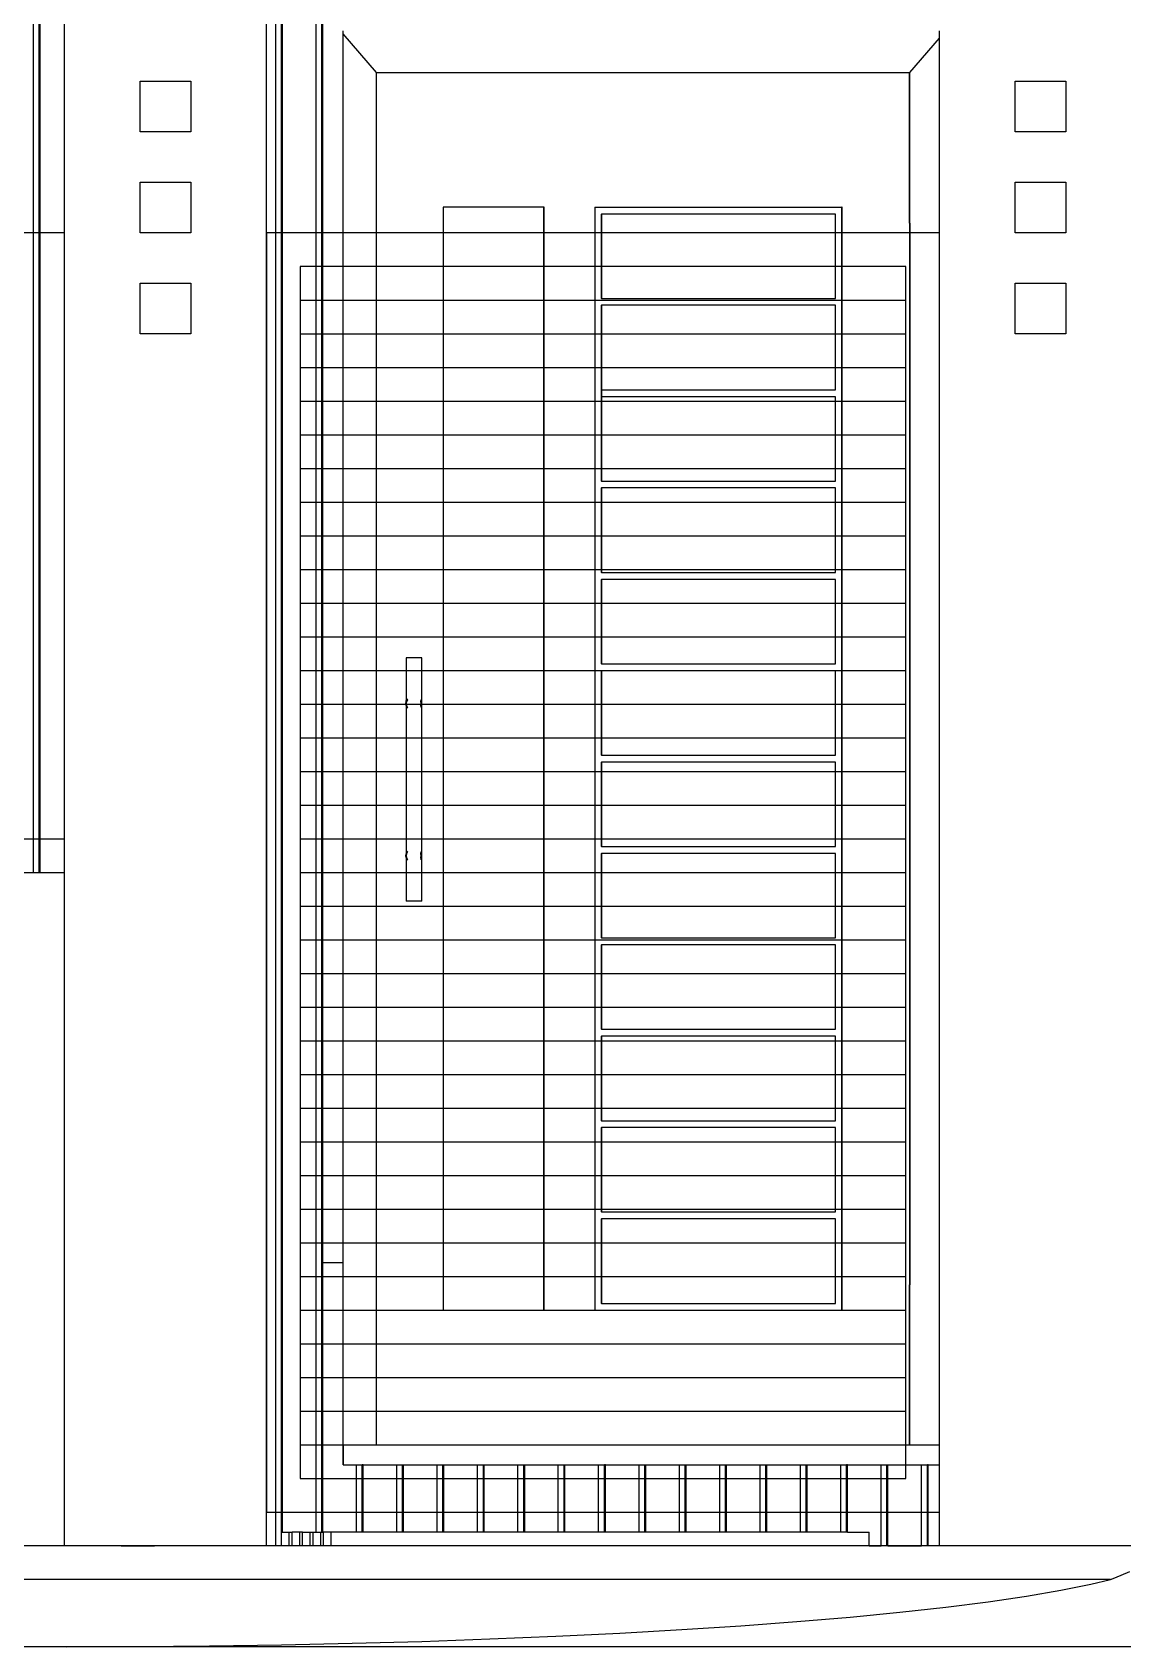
# Model space of a CAD drawing. Header units: inches. Extents: x 7263 to 14962, y 1317 to 2926.
# Drawn here: x 7433.776 to 7435.396, y 1494.327 to 1496.725 of the extents above; entities that cross this region are included whole.
import ezdxf

# ---------------------------------------------------------------- set-up
doc = ezdxf.new("R2010")
doc.units = ezdxf.units.IN
doc.header["$MEASUREMENT"] = 0
for name, color, linetype in [('Layer1', 1, 'Continuous'), ('Layer2', 2, 'Continuous'), ('Layer6', 6, 'Continuous')]:
    doc.layers.add(name, color=color, linetype=linetype)
doc.styles.get("Standard").update_dxf_attribs({"font": ''})
doc.styles.get('Standard').set_extended_font_data('Tw Cen MT Condensed')
doc.dimstyles.get("Standard").update_dxf_attribs({"dimtxt": 0.2, "dimasz": 0.18, "dimexe": 0.18, "dimexo": 0.0625, "dimgap": 0.09, "dimtad": 0, "dimzin": 0, "dimdsep": 46, "dimtxsty": 'Standard', "dimblk": 'ARCHTICK', "dimcen": 0.09, "dimclrd": 8, "dimclre": 8, "dimclrt": 2, "dimadec": 0, "dimazin": 0, "dimtfac": 1, "dimtofl": 0, "dimtmove": 0, "dimatfit": 3, "dimfxl": 1, "dimtolj": 1, "dimtzin": 0, "dimarcsym": 0})

# ---------------------------------------------------------------- blocks, each defined once
blk = doc.blocks.new('_ArchTick')
at = {"color": 0, "linetype": 'ByBlock', "const_width": 0.15}
blk.add_lwpolyline([(-0.5, -0.5), (0.5, 0.5)], dxfattribs=at)

msp = doc.modelspace()

# ---------------------------------------------------------------- linework, layer by layer
for p, q in [((7433.7782, 1495.4773), (7433.7782, 1497.1273)), ((7433.7867, 1495.4773), (7433.7867, 1497.1273)), ((7433.7882, 1495.4773), (7433.7882, 1497.1273)), ((7434.138, 1494.4773), (7434.138, 1497.1273)), ((7434.1466, 1494.4773), (7434.1466, 1497.1273)), ((7434.148, 1494.4973), (7434.148, 1497.1273)), ((7434.198, 1494.4973), (7434.198, 1497.1273)), ((7434.2066, 1494.898), (7434.2066, 1497.1273)), ((7434.208, 1494.898), (7434.208, 1497.1273)), ((7434.238, 1496.7229), (7434.238, 1496.7273)), ((7434.2877, 1496.6652), (7434.238, 1496.7229)), ((7434.238, 1494.898), (7434.238, 1496.7229)), ((7435.0803, 1496.6652), (7435.1243, 1496.7164)), ((7434.2877, 1496.6652), (7435.0795, 1496.6652)), ((7434.2877, 1494.6273), (7434.2877, 1496.6652)), ((7435.0795, 1496.6652), (7435.0803, 1496.6652)), ((7435.0795, 1496.4542), (7435.0795, 1496.6652)), ((7435.0803, 1496.4542), (7435.0803, 1496.6652)), ((7434.387, 1496.4652), (7434.387, 1494.8273)), ((7434.5362, 1496.4652), (7434.387, 1496.4652)), ((7434.5362, 1494.8273), (7434.5362, 1496.4652)), ((7434.5369, 1496.4652), (7434.5362, 1496.4652)), ((7434.5369, 1494.8273), (7434.5369, 1496.4652)), ((7434.6119, 1496.4652), (7434.6119, 1494.8273)), ((7434.6119, 1496.4652), (7434.9793, 1496.4652)), ((7434.9793, 1494.8273), (7434.9793, 1496.4652)), ((7434.9796, 1496.4652), (7434.9793, 1496.4652)), ((7434.9796, 1494.8273), (7434.9796, 1496.4652)), ((7434.6216, 1496.4552), (7434.6219, 1496.4552)), ((7434.6216, 1496.4552), (7434.6216, 1496.3296)), ((7434.6219, 1496.4552), (7434.6219, 1496.3296)), ((7434.9696, 1496.4552), (7434.6219, 1496.4552)), ((7434.9696, 1496.3296), (7434.9696, 1496.4552)), ((7435.0795, 1496.4542), (7435.0803, 1496.4542)), ((7435.0795, 1496.4417), (7435.0795, 1496.4542)), ((7435.0795, 1496.4417), (7435.0795, 1494.8648)), ((7435.0795, 1496.4417), (7435.0803, 1496.4417)), ((7435.0803, 1496.4417), (7435.0803, 1496.4542)), ((7435.0803, 1496.4417), (7435.0803, 1494.8648)), ((7434.6219, 1496.3296), (7434.6216, 1496.3296)), ((7434.6219, 1496.3296), (7434.9696, 1496.3296)), ((7434.6216, 1496.3196), (7434.6219, 1496.3196)), ((7434.6216, 1496.3196), (7434.6216, 1496.1939)), ((7434.6219, 1496.3196), (7434.6219, 1496.1939)), ((7434.9696, 1496.3196), (7434.6219, 1496.3196)), ((7434.9696, 1496.1939), (7434.9696, 1496.3196)), ((7434.6216, 1496.1939), (7434.6216, 1496.1839)), ((7434.6219, 1496.1939), (7434.6216, 1496.1939)), ((7434.6216, 1496.1839), (7434.6219, 1496.1839)), ((7434.6216, 1496.1839), (7434.6216, 1496.0583)), ((7434.6219, 1496.1939), (7434.6219, 1496.1839)), ((7434.6219, 1496.1939), (7434.9696, 1496.1939)), ((7434.6219, 1496.1839), (7434.6219, 1496.0583)), ((7434.9696, 1496.1839), (7434.6219, 1496.1839)), ((7434.9696, 1496.0583), (7434.9696, 1496.1839)), ((7434.6219, 1496.0583), (7434.6216, 1496.0583)), ((7434.6219, 1496.0583), (7434.9696, 1496.0583)), ((7434.6216, 1496.0483), (7434.6219, 1496.0483)), ((7434.6216, 1496.0483), (7434.6216, 1495.9226)), ((7434.6219, 1496.0483), (7434.6219, 1495.9226)), ((7434.9696, 1496.0483), (7434.6219, 1496.0483)), ((7434.9696, 1495.9226), (7434.9696, 1496.0483)), ((7434.6219, 1495.9226), (7434.6216, 1495.9226)), ((7434.6219, 1495.9226), (7434.9696, 1495.9226)), ((7434.6216, 1495.9126), (7434.6216, 1495.7869)), ((7434.6216, 1495.9126), (7434.6219, 1495.9126)), ((7434.6219, 1495.9126), (7434.6219, 1495.7869)), ((7434.9696, 1495.9126), (7434.6219, 1495.9126)), ((7434.9696, 1495.7869), (7434.9696, 1495.9126)), ((7434.332, 1495.796), (7434.332, 1495.7322)), ((7434.355, 1495.796), (7434.332, 1495.796)), ((7434.355, 1495.4344), (7434.355, 1495.796)), ((7434.6219, 1495.7869), (7434.6216, 1495.7869)), ((7434.6216, 1495.7769), (7434.6216, 1495.6513)), ((7434.6216, 1495.7769), (7434.6219, 1495.7769)), ((7434.6219, 1495.7869), (7434.9696, 1495.7869)), ((7434.6219, 1495.7769), (7434.6219, 1495.6513)), ((7434.9696, 1495.7769), (7434.6219, 1495.7769)), ((7434.9696, 1495.6513), (7434.9696, 1495.7769)), ((7434.3312, 1495.7282), (7434.3316, 1495.7311)), ((7434.3316, 1495.7252), (7434.3312, 1495.7282)), ((7434.3316, 1495.7311), (7434.332, 1495.7322)), ((7434.3316, 1495.7252), (7434.332, 1495.7242)), ((7434.332, 1495.7322), (7434.3327, 1495.7338)), ((7434.332, 1495.7322), (7434.332, 1495.7282)), ((7434.3324, 1495.7311), (7434.332, 1495.7282)), ((7434.332, 1495.7282), (7434.3324, 1495.7311)), ((7434.332, 1495.7282), (7434.3324, 1495.7252)), ((7434.3324, 1495.7252), (7434.332, 1495.7282)), ((7434.332, 1495.7282), (7434.332, 1495.7242)), ((7434.332, 1495.7242), (7434.3327, 1495.7225)), ((7434.332, 1495.7242), (7434.332, 1495.5062)), ((7434.3336, 1495.7338), (7434.3324, 1495.7311)), ((7434.3324, 1495.7311), (7434.3335, 1495.7338)), ((7434.3324, 1495.7252), (7434.3336, 1495.7225)), ((7434.3335, 1495.7225), (7434.3324, 1495.7252)), ((7434.3336, 1495.735), (7434.3327, 1495.7338)), ((7434.3327, 1495.7225), (7434.3336, 1495.7213)), ((7434.3335, 1495.7338), (7434.3336, 1495.734)), ((7434.3336, 1495.7223), (7434.3335, 1495.7225)), ((7434.3336, 1495.7339), (7434.3336, 1495.7338)), ((7434.3336, 1495.7225), (7434.3336, 1495.7224)), ((7434.3547, 1495.7311), (7434.3536, 1495.7336)), ((7434.3536, 1495.7335), (7434.3546, 1495.7311)), ((7434.3538, 1495.7311), (7434.3536, 1495.7316)), ((7434.3536, 1495.7227), (7434.3547, 1495.7252)), ((7434.3546, 1495.7252), (7434.3536, 1495.7228)), ((7434.3536, 1495.7247), (7434.3538, 1495.7252)), ((7434.3542, 1495.7282), (7434.3538, 1495.7311)), ((7434.3538, 1495.7252), (7434.3542, 1495.7282)), ((7434.3546, 1495.7311), (7434.3547, 1495.7308)), ((7434.3547, 1495.7255), (7434.3546, 1495.7252)), ((7434.3547, 1495.7308), (7434.3547, 1495.7311)), ((7434.3547, 1495.7308), (7434.3547, 1495.7306)), ((7434.3547, 1495.7257), (7434.3547, 1495.7255)), ((7434.3547, 1495.7252), (7434.3547, 1495.7255)), ((7434.6219, 1495.6513), (7434.6216, 1495.6513)), ((7434.6219, 1495.6513), (7434.9696, 1495.6513)), ((7434.6216, 1495.6413), (7434.6219, 1495.6413)), ((7434.6216, 1495.6413), (7434.6216, 1495.5156)), ((7434.6219, 1495.6413), (7434.6219, 1495.5156)), ((7434.9696, 1495.6413), (7434.6219, 1495.6413)), ((7434.9696, 1495.5156), (7434.9696, 1495.6413)), ((7434.332, 1495.5062), (7434.3316, 1495.5051)), ((7434.3327, 1495.5078), (7434.332, 1495.5062)), ((7434.332, 1495.5062), (7434.332, 1495.5022)), ((7434.3336, 1495.5078), (7434.3324, 1495.5051)), ((7434.3324, 1495.5051), (7434.3335, 1495.5078)), ((7434.3336, 1495.509), (7434.3327, 1495.5078)), ((7434.3335, 1495.5078), (7434.3336, 1495.508)), ((7434.3336, 1495.5079), (7434.3336, 1495.5078)), ((7434.3547, 1495.5051), (7434.3536, 1495.5077)), ((7434.3536, 1495.5075), (7434.3546, 1495.5051)), ((7434.6219, 1495.5156), (7434.6216, 1495.5156)), ((7434.6219, 1495.5156), (7434.9696, 1495.5156)), ((7434.3312, 1495.5022), (7434.3316, 1495.5051)), ((7434.3316, 1495.4993), (7434.3312, 1495.5022)), ((7434.3316, 1495.4993), (7434.332, 1495.4982)), ((7434.3324, 1495.5051), (7434.332, 1495.5022)), ((7434.332, 1495.5022), (7434.3324, 1495.5051)), ((7434.332, 1495.5022), (7434.3324, 1495.4993)), ((7434.3324, 1495.4993), (7434.332, 1495.5022)), ((7434.332, 1495.5022), (7434.332, 1495.4982)), ((7434.332, 1495.4982), (7434.3327, 1495.4965)), ((7434.332, 1495.4982), (7434.332, 1495.4344)), ((7434.3324, 1495.4993), (7434.3336, 1495.4965)), ((7434.3335, 1495.4965), (7434.3324, 1495.4993)), ((7434.3327, 1495.4965), (7434.3336, 1495.4954)), ((7434.3336, 1495.4963), (7434.3335, 1495.4965)), ((7434.3336, 1495.4965), (7434.3336, 1495.4964)), ((7434.3538, 1495.5051), (7434.3536, 1495.5057)), ((7434.3536, 1495.4987), (7434.3538, 1495.4993)), ((7434.3536, 1495.4967), (7434.3547, 1495.4993)), ((7434.3546, 1495.4993), (7434.3536, 1495.4969)), ((7434.3542, 1495.5022), (7434.3538, 1495.5051)), ((7434.3538, 1495.4993), (7434.3542, 1495.5022)), ((7434.3546, 1495.5051), (7434.3547, 1495.5048)), ((7434.3547, 1495.4995), (7434.3546, 1495.4993)), ((7434.3547, 1495.5048), (7434.3547, 1495.5051)), ((7434.3547, 1495.5048), (7434.3547, 1495.5046)), ((7434.3547, 1495.4998), (7434.3547, 1495.4995)), ((7434.3547, 1495.4993), (7434.3547, 1495.4995)), ((7434.6216, 1495.5056), (7434.6216, 1495.38)), ((7434.6216, 1495.5056), (7434.6219, 1495.5056)), ((7434.6219, 1495.5056), (7434.6219, 1495.38)), ((7434.9696, 1495.5056), (7434.6219, 1495.5056)), ((7434.9696, 1495.38), (7434.9696, 1495.5056)), ((7434.355, 1495.4344), (7434.332, 1495.4344)), ((7434.6219, 1495.38), (7434.6216, 1495.38)), ((7434.6216, 1495.37), (7434.6216, 1495.2443)), ((7434.6216, 1495.37), (7434.6219, 1495.37)), ((7434.6219, 1495.38), (7434.9696, 1495.38)), ((7434.6219, 1495.37), (7434.6219, 1495.2443)), ((7434.9696, 1495.37), (7434.6219, 1495.37)), ((7434.9696, 1495.2443), (7434.9696, 1495.37)), ((7434.6219, 1495.2443), (7434.6216, 1495.2443)), ((7434.6219, 1495.2443), (7434.9696, 1495.2443)), ((7434.6216, 1495.2343), (7434.6219, 1495.2343)), ((7434.6216, 1495.2343), (7434.6216, 1495.1086)), ((7434.6219, 1495.2343), (7434.6219, 1495.1086)), ((7434.9696, 1495.2343), (7434.6219, 1495.2343)), ((7434.9696, 1495.1086), (7434.9696, 1495.2343)), ((7434.6219, 1495.1086), (7434.6216, 1495.1086)), ((7434.6216, 1495.0986), (7434.6216, 1494.973)), ((7434.6216, 1495.0986), (7434.6219, 1495.0986)), ((7434.6219, 1495.1086), (7434.9696, 1495.1086)), ((7434.6219, 1495.0986), (7434.6219, 1494.973)), ((7434.9696, 1495.0986), (7434.6219, 1495.0986)), ((7434.9696, 1494.973), (7434.9696, 1495.0986)), ((7434.6219, 1494.973), (7434.6216, 1494.973)), ((7434.6216, 1494.963), (7434.6219, 1494.963)), ((7434.6216, 1494.963), (7434.6216, 1494.8373)), ((7434.6219, 1494.973), (7434.9696, 1494.973)), ((7434.6219, 1494.963), (7434.6219, 1494.8373)), ((7434.9696, 1494.963), (7434.6219, 1494.963)), ((7434.9696, 1494.8373), (7434.9696, 1494.963)), ((7434.2066, 1494.6273), (7434.2066, 1494.898)), ((7434.208, 1494.898), (7434.2066, 1494.898)), ((7434.208, 1494.6273), (7434.208, 1494.898)), ((7434.208, 1494.898), (7434.238, 1494.898)), ((7434.238, 1494.6273), (7434.238, 1494.898)), ((7435.0795, 1494.8648), (7435.0803, 1494.8648)), ((7435.0795, 1494.8524), (7435.0795, 1494.8648)), ((7435.0803, 1494.8524), (7435.0803, 1494.8648)), ((7434.6219, 1494.8373), (7434.6216, 1494.8373)), ((7434.6219, 1494.8373), (7434.9696, 1494.8373)), ((7435.0795, 1494.6273), (7435.0795, 1494.8524)), ((7435.0795, 1494.8524), (7435.0803, 1494.8524)), ((7435.0803, 1494.6273), (7435.0803, 1494.8524)), ((7434.387, 1494.8273), (7434.5362, 1494.8273)), ((7434.5369, 1494.8273), (7434.5362, 1494.8273)), ((7434.6119, 1494.8273), (7434.9793, 1494.8273)), ((7434.9796, 1494.8273), (7434.9793, 1494.8273)), ((7434.2066, 1494.4973), (7434.2066, 1494.6273)), ((7434.208, 1494.6273), (7434.2066, 1494.6273)), ((7434.208, 1494.4973), (7434.208, 1494.6273)), ((7434.208, 1494.6273), (7434.238, 1494.6273)), ((7434.238, 1494.5973), (7434.238, 1494.6273)), ((7434.238, 1494.6273), (7434.2388, 1494.6273)), ((7434.2388, 1494.5973), (7434.2388, 1494.6273)), ((7434.2388, 1494.6273), (7434.2877, 1494.6273)), ((7434.2877, 1494.6273), (7435.0795, 1494.6273)), ((7435.0795, 1494.6273), (7435.0803, 1494.6273)), ((7435.0803, 1494.6273), (7435.1243, 1494.6273)), ((7434.238, 1494.5973), (7434.2388, 1494.5973)), ((7434.2388, 1494.5973), (7434.258, 1494.5973)), ((7434.258, 1494.4973), (7434.258, 1494.5973)), ((7434.258, 1494.5973), (7434.2665, 1494.5973)), ((7434.2665, 1494.4973), (7434.2665, 1494.5973)), ((7434.268, 1494.5973), (7434.2665, 1494.5973)), ((7434.268, 1494.4973), (7434.268, 1494.5973)), ((7434.268, 1494.5973), (7434.3179, 1494.5973)), ((7434.3179, 1494.5973), (7434.3265, 1494.5973)), ((7434.3179, 1494.4973), (7434.3179, 1494.5973)), ((7434.3265, 1494.4973), (7434.3265, 1494.5973)), ((7434.3265, 1494.5973), (7434.3279, 1494.5973)), ((7434.3279, 1494.4973), (7434.3279, 1494.5973)), ((7434.3279, 1494.5973), (7434.3779, 1494.5973)), ((7434.3779, 1494.5973), (7434.3865, 1494.5973)), ((7434.3779, 1494.4973), (7434.3779, 1494.5973)), ((7434.3865, 1494.4973), (7434.3865, 1494.5973)), ((7434.3865, 1494.5973), (7434.3879, 1494.5973)), ((7434.3879, 1494.4973), (7434.3879, 1494.5973)), ((7434.3879, 1494.5973), (7434.4379, 1494.5973)), ((7434.4379, 1494.5973), (7434.4465, 1494.5973)), ((7434.4379, 1494.4973), (7434.4379, 1494.5973)), ((7434.4465, 1494.4973), (7434.4465, 1494.5973)), ((7434.4465, 1494.5973), (7434.4479, 1494.5973)), ((7434.4479, 1494.4973), (7434.4479, 1494.5973)), ((7434.4479, 1494.5973), (7434.4979, 1494.5973)), ((7434.4979, 1494.5973), (7434.5065, 1494.5973)), ((7434.4979, 1494.4973), (7434.4979, 1494.5973)), ((7434.5065, 1494.4973), (7434.5065, 1494.5973)), ((7434.5065, 1494.5973), (7434.5079, 1494.5973)), ((7434.5079, 1494.4973), (7434.5079, 1494.5973)), ((7434.5079, 1494.5973), (7434.5578, 1494.5973)), ((7434.5578, 1494.5973), (7434.5664, 1494.5973)), ((7434.5578, 1494.4973), (7434.5578, 1494.5973)), ((7434.5664, 1494.4973), (7434.5664, 1494.5973)), ((7434.5664, 1494.5973), (7434.5678, 1494.5973)), ((7434.5678, 1494.4973), (7434.5678, 1494.5973)), ((7434.5678, 1494.5973), (7434.6178, 1494.5973)), ((7434.6178, 1494.4973), (7434.6178, 1494.5973)), ((7434.6178, 1494.5973), (7434.6264, 1494.5973)), ((7434.6264, 1494.4973), (7434.6264, 1494.5973)), ((7434.6278, 1494.5973), (7434.6264, 1494.5973)), ((7434.6278, 1494.4973), (7434.6278, 1494.5973)), ((7434.6278, 1494.5973), (7434.6778, 1494.5973)), ((7434.6778, 1494.5973), (7434.6864, 1494.5973)), ((7434.6778, 1494.4973), (7434.6778, 1494.5973)), ((7434.6864, 1494.4973), (7434.6864, 1494.5973)), ((7434.6864, 1494.5973), (7434.6878, 1494.5973)), ((7434.6878, 1494.4973), (7434.6878, 1494.5973)), ((7434.6878, 1494.5973), (7434.7378, 1494.5973)), ((7434.7378, 1494.5973), (7434.7464, 1494.5973)), ((7434.7378, 1494.4973), (7434.7378, 1494.5973)), ((7434.7464, 1494.4973), (7434.7464, 1494.5973)), ((7434.7464, 1494.5973), (7434.7478, 1494.5973)), ((7434.7478, 1494.4973), (7434.7478, 1494.5973)), ((7434.7478, 1494.5973), (7434.7977, 1494.5973)), ((7434.7977, 1494.5973), (7434.8063, 1494.5973)), ((7434.7977, 1494.4973), (7434.7977, 1494.5973)), ((7434.8063, 1494.4973), (7434.8063, 1494.5973)), ((7434.8063, 1494.5973), (7434.8077, 1494.5973)), ((7434.8077, 1494.4973), (7434.8077, 1494.5973)), ((7434.8077, 1494.5973), (7434.8577, 1494.5973)), ((7434.8577, 1494.5973), (7434.8663, 1494.5973)), ((7434.8577, 1494.4973), (7434.8577, 1494.5973)), ((7434.8663, 1494.4973), (7434.8663, 1494.5973)), ((7434.8663, 1494.5973), (7434.8677, 1494.5973)), ((7434.8677, 1494.4973), (7434.8677, 1494.5973)), ((7434.8677, 1494.5973), (7434.9177, 1494.5973)), ((7434.9177, 1494.5973), (7434.9263, 1494.5973)), ((7434.9177, 1494.4973), (7434.9177, 1494.5973)), ((7434.9263, 1494.4973), (7434.9263, 1494.5973)), ((7434.9263, 1494.5973), (7434.9277, 1494.5973)), ((7434.9277, 1494.4973), (7434.9277, 1494.5973)), ((7434.9277, 1494.5973), (7434.9777, 1494.5973)), ((7434.9777, 1494.4973), (7434.9777, 1494.5973)), ((7434.9777, 1494.5973), (7434.9863, 1494.5973)), ((7434.9863, 1494.4973), (7434.9863, 1494.5973)), ((7434.9877, 1494.5973), (7434.9863, 1494.5973)), ((7434.9877, 1494.4973), (7434.9877, 1494.5973)), ((7434.9877, 1494.5973), (7435.0377, 1494.5973)), ((7435.0377, 1494.5973), (7435.0462, 1494.5973)), ((7435.0377, 1494.4773), (7435.0377, 1494.5973)), ((7435.0462, 1494.4773), (7435.0462, 1494.5973)), ((7435.0462, 1494.5973), (7435.0476, 1494.5973)), ((7435.0476, 1494.4773), (7435.0476, 1494.5973)), ((7435.0476, 1494.5973), (7435.0976, 1494.5973)), ((7435.0976, 1494.5973), (7435.1062, 1494.5973)), ((7435.0976, 1494.4773), (7435.0976, 1494.5973)), ((7435.1062, 1494.4773), (7435.1062, 1494.5973)), ((7435.1076, 1494.5973), (7435.1062, 1494.5973)), ((7435.1076, 1494.4773), (7435.1076, 1494.5973)), ((7435.1076, 1494.5973), (7435.1243, 1494.5973)), ((7434.1243, 1494.4773), (7431.0265, 1494.4773)), ((7433.9081, 1494.4773), (7433.9581, 1494.4773)), ((7433.9667, 1494.4773), (7433.9581, 1494.4773)), ((7433.9681, 1494.4773), (7433.9667, 1494.4773)), ((7434.0181, 1494.4773), (7433.9681, 1494.4773)), ((7434.0266, 1494.4773), (7434.0181, 1494.4773)), ((7434.0281, 1494.4773), (7434.0266, 1494.4773)), ((7434.078, 1494.4773), (7434.0281, 1494.4773)), ((7434.0866, 1494.4773), (7434.078, 1494.4773)), ((7434.088, 1494.4773), (7434.0866, 1494.4773)), ((7434.138, 1494.4773), (7434.088, 1494.4773)), ((7435.1243, 1494.4773), (7434.1243, 1494.4773)), ((7435.1243, 1494.4773), (7434.1243, 1494.4773)), ((7435.1243, 1494.4773), (7434.1243, 1494.4773)), ((7434.1466, 1494.4773), (7434.138, 1494.4773)), ((7434.1468, 1494.4773), (7434.1466, 1494.4773)), ((7434.1468, 1494.4773), (7434.1468, 1494.4973)), ((7434.1468, 1494.4973), (7434.148, 1494.4973)), ((7434.1582, 1494.4773), (7434.1468, 1494.4773)), ((7434.1582, 1494.4773), (7434.1468, 1494.4773)), ((7434.148, 1494.4973), (7434.1582, 1494.4973)), ((7434.1582, 1494.4973), (7434.1624, 1494.4973)), ((7434.1582, 1494.4773), (7434.1582, 1494.4973)), ((7434.1624, 1494.4773), (7434.1582, 1494.4773)), ((7434.1624, 1494.4773), (7434.1582, 1494.4773)), ((7434.1738, 1494.4973), (7434.1624, 1494.4973)), ((7434.1624, 1494.4773), (7434.1624, 1494.4973)), ((7434.1738, 1494.4773), (7434.1624, 1494.4773)), ((7434.1738, 1494.4773), (7434.1624, 1494.4773)), ((7434.1738, 1494.4773), (7434.1738, 1494.4973)), ((7434.178, 1494.4973), (7434.1738, 1494.4973)), ((7434.178, 1494.4773), (7434.1738, 1494.4773)), ((7434.178, 1494.4773), (7434.1738, 1494.4773)), ((7434.178, 1494.4973), (7434.1894, 1494.4973)), ((7434.178, 1494.4773), (7434.178, 1494.4973)), ((7434.1894, 1494.4773), (7434.178, 1494.4773)), ((7434.1894, 1494.4773), (7434.178, 1494.4773)), ((7434.1894, 1494.4973), (7434.1936, 1494.4973)), ((7434.1894, 1494.4773), (7434.1894, 1494.4973)), ((7434.1936, 1494.4773), (7434.1894, 1494.4773)), ((7434.1936, 1494.4773), (7434.1894, 1494.4773)), ((7434.1936, 1494.4773), (7434.1936, 1494.4973)), ((7434.1936, 1494.4973), (7434.198, 1494.4973)), ((7434.205, 1494.4773), (7434.1936, 1494.4773)), ((7434.205, 1494.4773), (7434.1936, 1494.4773)), ((7434.198, 1494.4973), (7434.205, 1494.4973)), ((7434.205, 1494.4773), (7434.205, 1494.4973)), ((7434.205, 1494.4973), (7434.2066, 1494.4973)), ((7434.2092, 1494.4773), (7434.205, 1494.4773)), ((7434.2092, 1494.4773), (7434.205, 1494.4773)), ((7434.2066, 1494.4973), (7434.208, 1494.4973)), ((7434.208, 1494.4973), (7434.2092, 1494.4973)), ((7434.2206, 1494.4973), (7434.2092, 1494.4973)), ((7434.2092, 1494.4773), (7434.2092, 1494.4973)), ((7434.2206, 1494.4773), (7434.2092, 1494.4773)), ((7434.2206, 1494.4773), (7434.2092, 1494.4773)), ((7434.2206, 1494.4773), (7434.2206, 1494.4973)), ((7434.258, 1494.4973), (7434.2206, 1494.4973)), ((7435.0197, 1494.4773), (7434.2206, 1494.4773)), ((7435.0197, 1494.4773), (7434.2206, 1494.4773)), ((7434.2665, 1494.4973), (7434.258, 1494.4973)), ((7434.268, 1494.4973), (7434.2665, 1494.4973)), ((7434.3179, 1494.4973), (7434.268, 1494.4973)), ((7434.3265, 1494.4973), (7434.3179, 1494.4973)), ((7434.3279, 1494.4973), (7434.3265, 1494.4973)), ((7434.3779, 1494.4973), (7434.3279, 1494.4973)), ((7434.3865, 1494.4973), (7434.3779, 1494.4973)), ((7434.3879, 1494.4973), (7434.3865, 1494.4973)), ((7434.4379, 1494.4973), (7434.3879, 1494.4973)), ((7434.4465, 1494.4973), (7434.4379, 1494.4973)), ((7434.4479, 1494.4973), (7434.4465, 1494.4973)), ((7434.4979, 1494.4973), (7434.4479, 1494.4973)), ((7434.5065, 1494.4973), (7434.4979, 1494.4973)), ((7434.5079, 1494.4973), (7434.5065, 1494.4973)), ((7434.5578, 1494.4973), (7434.5079, 1494.4973)), ((7434.5664, 1494.4973), (7434.5578, 1494.4973)), ((7434.5678, 1494.4973), (7434.5664, 1494.4973)), ((7434.6178, 1494.4973), (7434.5678, 1494.4973)), ((7434.6264, 1494.4973), (7434.6178, 1494.4973)), ((7434.6278, 1494.4973), (7434.6264, 1494.4973)), ((7434.6778, 1494.4973), (7434.6278, 1494.4973)), ((7434.6864, 1494.4973), (7434.6778, 1494.4973)), ((7434.6878, 1494.4973), (7434.6864, 1494.4973)), ((7434.7378, 1494.4973), (7434.6878, 1494.4973)), ((7434.7464, 1494.4973), (7434.7378, 1494.4973)), ((7434.7478, 1494.4973), (7434.7464, 1494.4973)), ((7434.7977, 1494.4973), (7434.7478, 1494.4973)), ((7434.8063, 1494.4973), (7434.7977, 1494.4973)), ((7434.8077, 1494.4973), (7434.8063, 1494.4973)), ((7434.8577, 1494.4973), (7434.8077, 1494.4973)), ((7434.8663, 1494.4973), (7434.8577, 1494.4973)), ((7434.8677, 1494.4973), (7434.8663, 1494.4973)), ((7434.9177, 1494.4973), (7434.8677, 1494.4973)), ((7434.9263, 1494.4973), (7434.9177, 1494.4973)), ((7434.9277, 1494.4973), (7434.9263, 1494.4973)), ((7434.9777, 1494.4973), (7434.9277, 1494.4973)), ((7434.9863, 1494.4973), (7434.9777, 1494.4973)), ((7434.9877, 1494.4973), (7434.9863, 1494.4973)), ((7434.9877, 1494.4973), (7435.0197, 1494.4973)), ((7435.0197, 1494.4773), (7435.0197, 1494.4973)), ((7435.0197, 1494.4773), (7435.0377, 1494.4773)), ((7435.0462, 1494.4773), (7435.0377, 1494.4773)), ((7435.0462, 1494.4773), (7435.0377, 1494.4773)), ((7435.0476, 1494.4773), (7435.0462, 1494.4773)), ((7435.0476, 1494.4773), (7435.0976, 1494.4773)), ((7435.1062, 1494.4773), (7435.0976, 1494.4773)), ((7435.1062, 1494.4773), (7435.0976, 1494.4773)), ((7435.1076, 1494.4773), (7435.1062, 1494.4773)), ((7435.1243, 1494.4773), (7435.1076, 1494.4773)), ((7435.4243, 1494.4773), (7435.1243, 1494.4773)), ((7435.4243, 1494.4773), (7435.1243, 1494.4773)), ((7435.3782, 1494.4273), (7432.383, 1494.4273)), ((7435.349, 1494.4202), (7435.3782, 1494.4273)), ((7435.3782, 1494.4273), (7435.3849, 1494.4295)), ((7435.3849, 1494.4295), (7435.4069, 1494.4392)), ((7435.2535, 1494.4026), (7435.3044, 1494.4113)), ((7435.3044, 1494.4113), (7435.349, 1494.4202)), ((7435.0651, 1494.3786), (7435.1336, 1494.3862)), ((7435.1336, 1494.3862), (7435.1965, 1494.3942)), ((7434.7412, 1494.3527), (7434.829, 1494.3584)), ((7434.829, 1494.3584), (7434.9125, 1494.3647)), ((7434.9125, 1494.3647), (7434.9913, 1494.3714)), ((7434.9913, 1494.3714), (7435.0651, 1494.3786)), ((7434.1464, 1494.3302), (7434.2515, 1494.3325)), ((7434.2515, 1494.3325), (7434.3549, 1494.3353)), ((7434.3549, 1494.3353), (7434.4559, 1494.3388)), ((7434.4559, 1494.3388), (7434.5543, 1494.3428)), ((7434.5543, 1494.3428), (7434.6495, 1494.3475)), ((7434.6495, 1494.3475), (7434.7412, 1494.3527)), ((7433.8269, 1494.3273), (7432.383, 1494.3273)), ((7433.8269, 1494.3273), (7433.9324, 1494.3276)), ((7442.7767, 1494.3273), (7433.8269, 1494.3273)), ((7433.9324, 1494.3276), (7434.0398, 1494.3286)), ((7434.0398, 1494.3286), (7434.1464, 1494.3302))]:
    msp.add_line(p, q)
at = {"layer": 'Layer1'}
for p, q in [((7434.1743, 1496.3273), (7435.0743, 1496.3273)), ((7434.1743, 1496.2773), (7435.0743, 1496.2773)), ((7434.1743, 1496.2273), (7435.0743, 1496.2273)), ((7434.1743, 1496.1773), (7435.0743, 1496.1773)), ((7434.1743, 1496.1273), (7435.0743, 1496.1273)), ((7434.1743, 1496.0773), (7435.0743, 1496.0773)), ((7434.1743, 1496.0273), (7435.0743, 1496.0273)), ((7434.1743, 1495.9773), (7435.0743, 1495.9773)), ((7434.1743, 1495.9273), (7435.0743, 1495.9273)), ((7434.1743, 1495.8773), (7435.0743, 1495.8773)), ((7434.1743, 1495.8273), (7435.0743, 1495.8273)), ((7434.1743, 1495.7773), (7435.0743, 1495.7773)), ((7434.1743, 1495.7273), (7435.0743, 1495.7273)), ((7434.1743, 1495.6773), (7435.0743, 1495.6773)), ((7434.1743, 1495.6273), (7435.0743, 1495.6273)), ((7434.1743, 1495.5773), (7435.0743, 1495.5773)), ((7434.1743, 1495.5273), (7435.0743, 1495.5273)), ((7434.1743, 1495.4773), (7435.0743, 1495.4773)), ((7434.1743, 1495.4273), (7435.0743, 1495.4273)), ((7434.1743, 1495.3773), (7435.0743, 1495.3773)), ((7434.1743, 1495.3273), (7435.0743, 1495.3273)), ((7434.1743, 1495.2773), (7435.0743, 1495.2773)), ((7434.1743, 1495.2273), (7435.0743, 1495.2273)), ((7434.1743, 1495.1773), (7435.0743, 1495.1773)), ((7434.1743, 1495.1273), (7435.0743, 1495.1273)), ((7434.1743, 1495.0773), (7435.0743, 1495.0773)), ((7434.1743, 1495.0273), (7435.0743, 1495.0273)), ((7434.1743, 1494.9773), (7435.0743, 1494.9773)), ((7434.1743, 1494.9273), (7435.0743, 1494.9273)), ((7434.1743, 1494.8773), (7435.0743, 1494.8773)), ((7434.1743, 1494.8273), (7435.0743, 1494.8273)), ((7434.1743, 1494.7773), (7435.0743, 1494.7773)), ((7434.1743, 1494.7273), (7435.0743, 1494.7273)), ((7434.1743, 1494.6773), (7435.0743, 1494.6773)), ((7434.1743, 1494.6273), (7435.0743, 1494.6273)), ((7434.1743, 1494.5773), (7435.0743, 1494.5773))]:
    msp.add_line(p, q, dxfattribs=at)
for points in [[(7430.5982, 1495.5273), (7433.8243, 1495.5273), (7433.8243, 1496.4273), (7430.5982, 1496.4273)], [(7434.1243, 1494.5273), (7435.1243, 1494.5273), (7435.1243, 1496.4273), (7434.1243, 1496.4273)], [(7434.1743, 1494.5773), (7435.0743, 1494.5773), (7435.0743, 1496.3773), (7434.1743, 1496.3773)]]:
    msp.add_lwpolyline(points, close=True, dxfattribs=at)
at = {"layer": 'Layer2'}
for p, q in [((7433.8243, 1494.4773), (7433.8243, 1497.1273)), ((7434.1243, 1494.4773), (7434.1243, 1497.1273)), ((7435.1243, 1496.7164), (7435.1243, 1496.7273)), ((7435.1243, 1494.6273), (7435.1243, 1496.7164)), ((7433.9368, 1496.6523), (7434.0118, 1496.6523)), ((7433.9368, 1496.5773), (7433.9368, 1496.6523)), ((7434.0118, 1496.6523), (7434.0118, 1496.5773)), ((7435.2368, 1496.6523), (7435.3118, 1496.6523)), ((7435.2368, 1496.5773), (7435.2368, 1496.6523)), ((7435.3118, 1496.6523), (7435.3118, 1496.5773)), ((7434.0118, 1496.5773), (7433.9368, 1496.5773)), ((7435.3118, 1496.5773), (7435.2368, 1496.5773)), ((7433.9368, 1496.5023), (7434.0118, 1496.5023)), ((7433.9368, 1496.4273), (7433.9368, 1496.5023)), ((7434.0118, 1496.5023), (7434.0118, 1496.4273)), ((7435.2368, 1496.5023), (7435.3118, 1496.5023)), ((7435.2368, 1496.4273), (7435.2368, 1496.5023)), ((7435.3118, 1496.5023), (7435.3118, 1496.4273)), ((7434.0118, 1496.4273), (7433.9368, 1496.4273)), ((7435.3118, 1496.4273), (7435.2368, 1496.4273)), ((7433.9368, 1496.3523), (7434.0118, 1496.3523)), ((7433.9368, 1496.2773), (7433.9368, 1496.3523)), ((7434.0118, 1496.3523), (7434.0118, 1496.2773)), ((7435.2368, 1496.3523), (7435.3118, 1496.3523)), ((7435.2368, 1496.2773), (7435.2368, 1496.3523)), ((7435.3118, 1496.3523), (7435.3118, 1496.2773)), ((7434.0118, 1496.2773), (7433.9368, 1496.2773)), ((7435.3118, 1496.2773), (7435.2368, 1496.2773)), ((7430.5982, 1495.4773), (7433.8243, 1495.4773)), ((7435.1243, 1494.5973), (7435.1243, 1494.6273)), ((7435.1243, 1494.4773), (7435.1243, 1494.5973)), ((7435.1965, 1494.3942), (7435.2535, 1494.4026))]:
    msp.add_line(p, q, dxfattribs=at)

# ---------------------------------------------------------------- leaders
at = {"layer": 'Layer6', "annotation_type": 0, "has_hookline": 1, "hookline_direction": 0, "text_width": 3.3429}
msp.add_leader([(7429.8883, 1496.3913), (7429.8883, 1503.2548), (7443.5007, 1503.2548)], dimstyle='Standard', dxfattribs=at)

doc.saveas('drawing.dxf')
